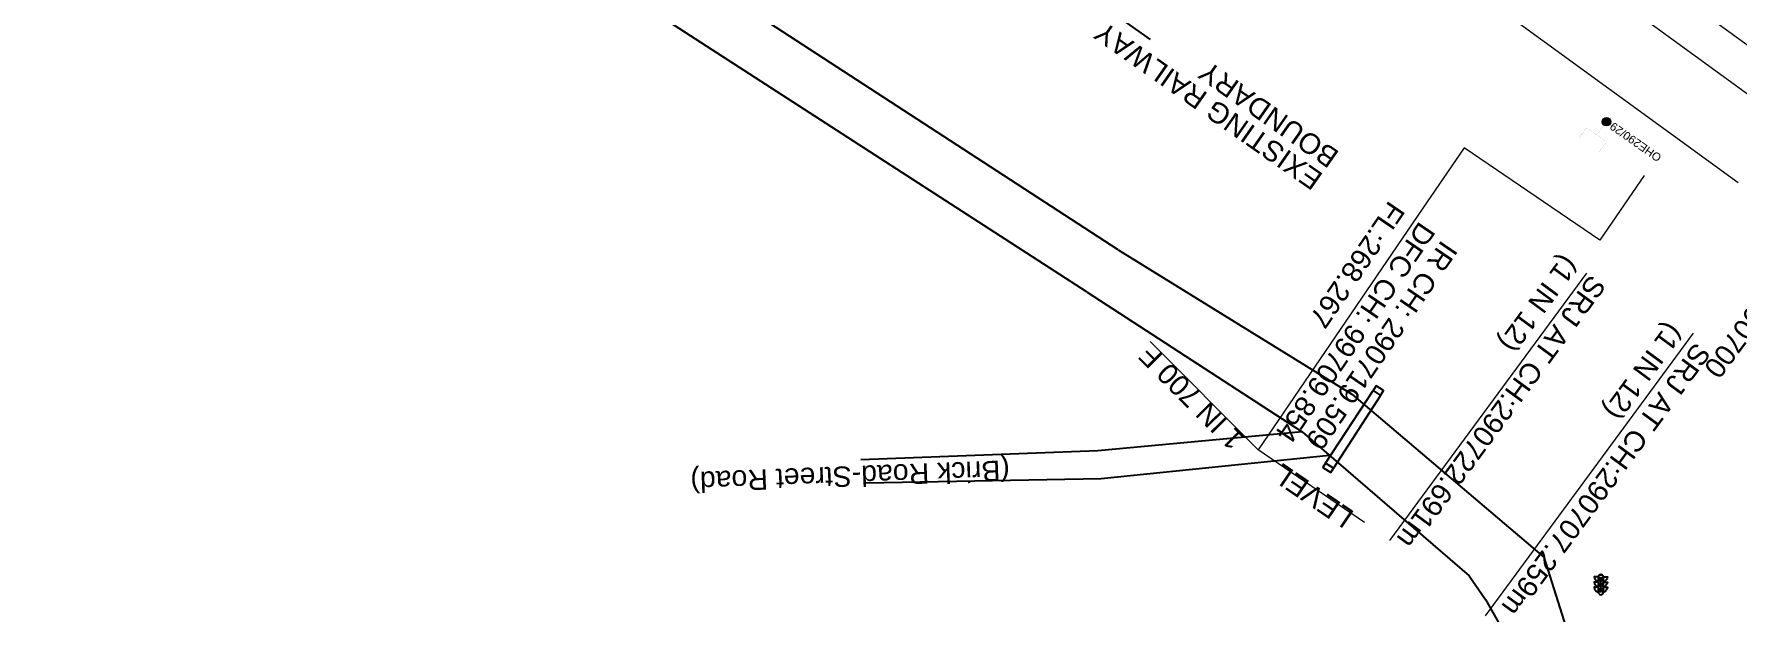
# Model space of a CAD drawing. Header units: metres. Extents: x 644418 to 1306172, y 3366650 to 6747308.
# Drawn here: x 652136.4 to 652345.4, y 3374165.7 to 3374236.7 of the extents above; entities that cross this region are included whole.
import ezdxf
from ezdxf.enums import TextEntityAlignment as Align

# ---------------------------------------------------------------- set-up
doc = ezdxf.new("R2010")
doc.units = ezdxf.units.M
doc.header["$MEASUREMENT"] = 0
doc.linetypes.add('CENTER', pattern=[2, 1.25, -0.25, 0.25, -0.25])
for name, color, linetype in [('ARCH', 7, 'Continuous'), ('SIGNAL_POST', 8, 'Continuous'), ('SUB_ROAD_EDGE', 34, 'Continuous'), ('TOPO_TEXT', 251, 'Continuous')]:
    doc.layers.add(name, color=color, linetype=linetype)
for name, color, linetype, lineweight in [('Existing Chainage', 7, 'Continuous', 0), ('Existing IR Track', 143, 'Continuous', 0), ('Existing Railway Boundary', 7, 'CENTER', 0), ('OHE MAST', 8, 'Continuous', 0), ('OHE MAST TEXT', 8, 'Continuous', 0), ('PROPOSED GRADES IN PLAN', 10, 'Continuous', 0), ("RAJPURA STN. SRJ's", 251, 'Continuous', 0)]:
    doc.layers.add(name, color=color, linetype=linetype, lineweight=lineweight)
doc.styles.get("Standard").update_dxf_attribs({"font": 'arial.ttf'})
doc.styles.add('Style-Arial', font='arial.ttf')
doc.dimstyles.new('ISO-25', dxfattribs={"dimtxt": 2.5, "dimasz": 2.5, "dimexe": 1.25, "dimexo": 0.625, "dimtad": 1, "dimtxsty": 'Standard', "dimcen": 2.5, "dimadec": 0, "dimazin": 0, "dimtfac": 1, "dimtmove": 0, "dimatfit": 3, "dimfxl": 1, "dimarcsym": 0})

# ---------------------------------------------------------------- blocks, each defined once
blk = doc.blocks.new('SIG')
for color, points in [(1, [(-0.22, 0.42, 0.180295), (-0.01, 0.33, -0.00255), (0.01, 0.33, -0.00255), (0.02, 0.33, 0.180295), (0.23, 0.42, -0.002654), (0.25, 0.44, 0.184495), (0.33, 0.65, 1.000001), (-0.32, 0.65, 0.184495), (-0.24, 0.44, -0.002654)]), (2, [(0.23, -0.23, -0.002654), (0.25, -0.21, 0.184495), (0.33, 0.01, 1.000001), (-0.32, 0.01, 0.184495), (-0.24, -0.21, -0.002654), (-0.22, -0.23, 0.180295), (-0.01, -0.32, -0.00255), (0.01, -0.32, -0.00255), (0.02, -0.32, 0.180295)]), (3, [(0.23, -0.88, -0.002654), (0.25, -0.86, 0.184495), (0.33, -0.64, 1.000001), (-0.32, -0.64, 0.184495), (-0.24, -0.86, -0.002654), (-0.22, -0.88, 0.395599)])]:
    blk.add_hatch(color=color).paths.add_polyline_path(points)
for p, q in [((-0.31, 0.98), (-0.32, -0.9)), ((0.33, -0.9), (0.32, 0.98))]:
    blk.add_line(p, q)
for points in [[(-0.31, 0.98), (-0.81, 0.98, 0.198758), (-0.42, 0.41, 0.003814), (-0.31, 0.39, 0.003814)], [(-0.31, 0.33), (-0.81, 0.33, 0.198758), (-0.42, -0.23, 0.003727), (-0.32, -0.26, 0.003727)], [(0.32, 0.98), (0.82, 0.98, -0.198758), (0.44, 0.41, -0.003814), (0.32, 0.39, -0.003814)], [(0.32, 0.33), (0.82, 0.33, -0.198758), (0.44, -0.23, -0.003727), (0.33, -0.26, -0.003727)], [(-0.32, -0.32), (-0.81, -0.32, 0.198758), (-0.42, -0.88, 0.003639), (-0.32, -0.9)], [(0.33, -0.32), (0.82, -0.32, -0.198758), (0.44, -0.88, -0.003639), (0.33, -0.9)]]:
    blk.add_lwpolyline(points, format="xyb")
for centre, radius, start, end in [((0.01, 0.91), 0.324, 12.4049, 167.5951), ((0.01, 0.81), 0.357, 27.7578, 152.2422), ((0.01, -0.9), 0.324, 181.4572, 358.5428)]:
    blk.add_arc(centre, radius, start, end)
blk = doc.blocks.new('OHE MAST')
h = blk.add_hatch(color=256)
edge = h.paths.add_edge_path()
edge.add_arc((0, 0), 0.514, 0, 360)
at = {"const_width": 0.01, "flags": 128}
for points in [[(1.5, 3.5), (1.5, 2), (-1.5, 2), (-1.5, 3.5)], [(0, 2), (0, 0)]]:
    blk.add_lwpolyline(points, dxfattribs=at)
blk.add_circle((0, 0), 0.514)

msp = doc.modelspace()

# ---------------------------------------------------------------- linework, layer by layer
at = {"layer": 'ARCH', "linetype": 'Continuous'}
for points in [[(652294.775, 3374184.109, 269.013), (652300.6249, 3374192.9959, 269.205)], [(652301.52, 3374192.404, 269.235), (652295.757, 3374183.474, 269.047)]]:
    msp.add_polyline3d(points, dxfattribs=at)
for points in [[(652301.52, 3374192.404, 269.235), (652301.86, 3374193.005, 269.223), (652300.965, 3374193.597, 269.205), (652300.6249, 3374192.9959, 269.205)], [(652295.436, 3374182.931, 269.064), (652295.757, 3374183.474, 269.047), (652294.775, 3374184.109, 269.013), (652294.4539, 3374183.5658, 269.013)]]:
    msp.add_polyline3d(points, close=True, dxfattribs=at)
at = {"layer": 'Existing IR Track', "flags": 128}
for points in [[(652131.254, 3374376.9614), (652148.0144, 3374365.0755), (652164.7677, 3374353.4938), (652181.6599, 3374341.9409), (652198.9238, 3374330.3105), (652219.6707, 3374316.5361), (652237.1294, 3374304.9947), (652253.8223, 3374293.9597), (652270.5223, 3374282.787), (652286.82, 3374271.8836), (652303.1117, 3374260.4936), (652318.8282, 3374249.5049), (652335.15, 3374237.6514), (652351.6391, 3374225.6756)], [(652128.5133, 3374372.73), (652144.7793, 3374360.7628), (652161.5823, 3374348.5087), (652178.3531, 3374336.4702), (652195.2235, 3374324.5537), (652215.6463, 3374310.3225), (652232.4562, 3374298.7114), (652249.1614, 3374287.1727), (652265.3828, 3374275.8709), (652281.4886, 3374264.6496), (652297.6298, 3374253.1048), (652313.669, 3374241.6327), (652329.5315, 3374230.0642), (652345.3654, 3374218.5162)], [(652354.7555, 3374229.3949), (652338.0146, 3374241.5483), (652321.2212, 3374253.7392), (652305.9707, 3374264.4331), (652289.4752, 3374276), (652273.3994, 3374286.8091), (652251.0607, 3374301.8286)]]:
    msp.add_lwpolyline(points, dxfattribs=at)
at = {"layer": 'PROPOSED GRADES IN PLAN', "linetype": 'Continuous', "lineweight": 0}
for points in [[(652333.8395, 3374219.3787), (652328.4256, 3374211.4327), (652311.7724, 3374222.7793), (652306.7148, 3374215.3569)], [(652306.7148, 3374215.3569), (652286.5202, 3374185.7198)]]:
    msp.add_lwpolyline(points, dxfattribs=at)
at = {"layer": 'PROPOSED GRADES IN PLAN', "linetype": 'Continuous', "lineweight": 0, "flags": 128}
msp.add_lwpolyline([(652299.5645, 3374176.8315), (652286.5202, 3374185.7198), (652273.2692, 3374199.0241)], dxfattribs=at)
at = {"layer": "RAJPURA STN. SRJ's", "lineweight": 13, "flags": 128}
msp.add_lwpolyline([(652302.6631, 3374174.5898), (652326.828, 3374207.4001)], dxfattribs=at)
at = {"layer": "RAJPURA STN. SRJ's", "lineweight": 13, "elevation": 268.8849, "flags": 128}
msp.add_lwpolyline([(652314.3727, 3374165.3695), (652339.9124, 3374200.0464)], dxfattribs=at)
at = {"layer": 'SUB_ROAD_EDGE', "linetype": 'Continuous'}
for points in [[(652269.331, 3374210.266, 268.836), (652220.027, 3374242.351, 268.863), (652157.562, 3374283.172, 268.817), (652105.105, 3374317.738, 268.787), (652077.19, 3374336.097, 268.751), (652042.137, 3374359.018, 268.87), (652003.57, 3374384.45, 268.897), (651922.0159, 3374433.9992, 268.99)], [(652265.539, 3374205.066, 268.96), (652215.473, 3374237.407, 268.856), (652154.141, 3374277.712, 268.762), (652103.226, 3374310.999, 268.83), (652072.824, 3374330.803, 268.801), (652040.513, 3374352.177, 268.84), (651999.974, 3374378.937, 268.845), (651920.0506, 3374427.0331, 268.813)], [(652269.331, 3374210.266, 268.836), (652298.011, 3374192.553, 269.079), (652321.564, 3374172.563, 269.239), (652326.468, 3374157.025, 269.186), (652326.41, 3374156.793, 269.153), (652326.606, 3374144.241, 269.006), (652329.313, 3374134.59, 269.071), (652333.23, 3374128.481, 269.019), (652340.625, 3374122.012, 269.039), (652364.105, 3374104.816, 269.038), (652387.167, 3374088.593, 269.026), (652422.321, 3374063.953, 269.027), (652451.131, 3374041.566, 269.046)], [(652265.539, 3374205.066, 268.96), (652291.915, 3374187.955, 268.924), (652312.399, 3374170.286, 268.789), (652314.408, 3374167.379, 268.795), (652319.403, 3374158.459, 269.038), (652318.934, 3374139.311, 269.03)], [(652291.915, 3374187.955, 268.924), (652266.837, 3374185.6, 267.128), (652237.776, 3374184.518, 266.83)], [(652238.394, 3374181.672, 266.796), (652267.253, 3374182.22, 267.072), (652295.2481, 3374185.08, 268.902)]]:
    msp.add_polyline3d(points, dxfattribs=at)

# ---------------------------------------------------------------- block references
at = {"layer": 'OHE MAST', "color": 2, "rotation": 143.3908318566117}
msp.add_blockref('OHE MAST', (652329.234, 3374225.977), dxfattribs=at)
at = {"layer": 'SIGNAL_POST', "linetype": 'Continuous'}
msp.add_blockref('SIG', (652328.53, 3374169.183, 271.229), dxfattribs=at)

# ---------------------------------------------------------------- texts
at = {"layer": 'Existing Chainage', "color": 0, "linetype": 'Continuous', "lineweight": 0, "insert": (652342.0399, 3374195.0219), "char_height": 2.5, "attachment_point": 6, "rotation": 233.54824, "line_spacing_factor": 0.6, "style": 'Style-Arial'}
msp.add_mtext('CH: 290700', dxfattribs=at)
at = {"layer": 'Existing Railway Boundary', "linetype": 'Continuous', "ltscale": 5}
for s, p in [('EXISTING RAILWAY', (652294.6079, 3374219.4805)), ('BOUNDARY', (652296.5946, 3374222.2042))]:
    msp.add_text(s, height=2.5, rotation=145, dxfattribs=at).set_placement(p)
at = {"layer": 'OHE MAST TEXT'}
msp.add_text('OHE290/29', height=1, rotation=145, dxfattribs=at).set_placement((652332.8088, 3374223.4842), align=Align.MIDDLE_CENTER)
at = {"layer": 'PROPOSED GRADES IN PLAN', "linetype": 'Continuous', "lineweight": 0, "char_height": 2.5, "style": 'Style-Arial'}
for s, insert, attachment_point, rotation, line_spacing_factor in [('DFC CH: 99709.854\\PFL:268.267', (652305.4627, 3374214.4559), 4, 235.729568, 1.08), ('1 IN 700 F', (652284.9775, 3374187.2579), 7, 134.885159, 0.84), ('LEVEL', (652289.4549, 3374184.1749), 9, 145.729568, 0.84)]:
    msp.add_mtext(s, dxfattribs=dict(at, insert=insert, attachment_point=attachment_point, rotation=rotation, line_spacing_factor=line_spacing_factor))
at = {"layer": 'PROPOSED GRADES IN PLAN', "color": 7, "linetype": 'Continuous', "lineweight": 0, "insert": (652310.0595, 3374210.8844), "char_height": 2.5, "attachment_point": 4, "rotation": 235.729568, "line_spacing_factor": 1.08, "style": 'Style-Arial'}
msp.add_mtext('IR CH: 290719.509', dxfattribs=at)
at = {"layer": "RAJPURA STN. SRJ's", "lineweight": 13, "char_height": 2.5, "width": 41.603752, "attachment_point": 4, "rotation": 233.649422, "line_spacing_factor": 0.648, "style": 'Style-Arial'}
for s, insert in [('\\A1;\\pxsm1;SRJ AT {\\A0;CH:290722.691m (1 IN 12)}', (652326.3286, 3374208.0806)), ('\\A1;\\pxsm1;SRJ AT {\\A0;CH:290707.259m (1 IN 12)}', (652339.1874, 3374199.7747, 268.8849))]:
    msp.add_mtext(s, dxfattribs=dict(at, insert=insert))
at = {"layer": 'TOPO_TEXT'}
msp.add_text('(Brick Road-Street Road)', height=2.5, rotation=182.132253, dxfattribs=at).set_placement((652256.0002, 3374184.4607))

# ---------------------------------------------------------------- leaders
at = {"layer": 'Existing Railway Boundary', "linetype": 'Continuous', "ltscale": 5}
msp.add_leader([(652268.6749, 3374246.5106), (652269.3824, 3374238.8113), (652273.2583, 3374236.0852)], dimstyle='ISO-25', override={"dimtxt": 0.5, "dimtad": 0}, dxfattribs=at)

doc.saveas('drawing.dxf')
